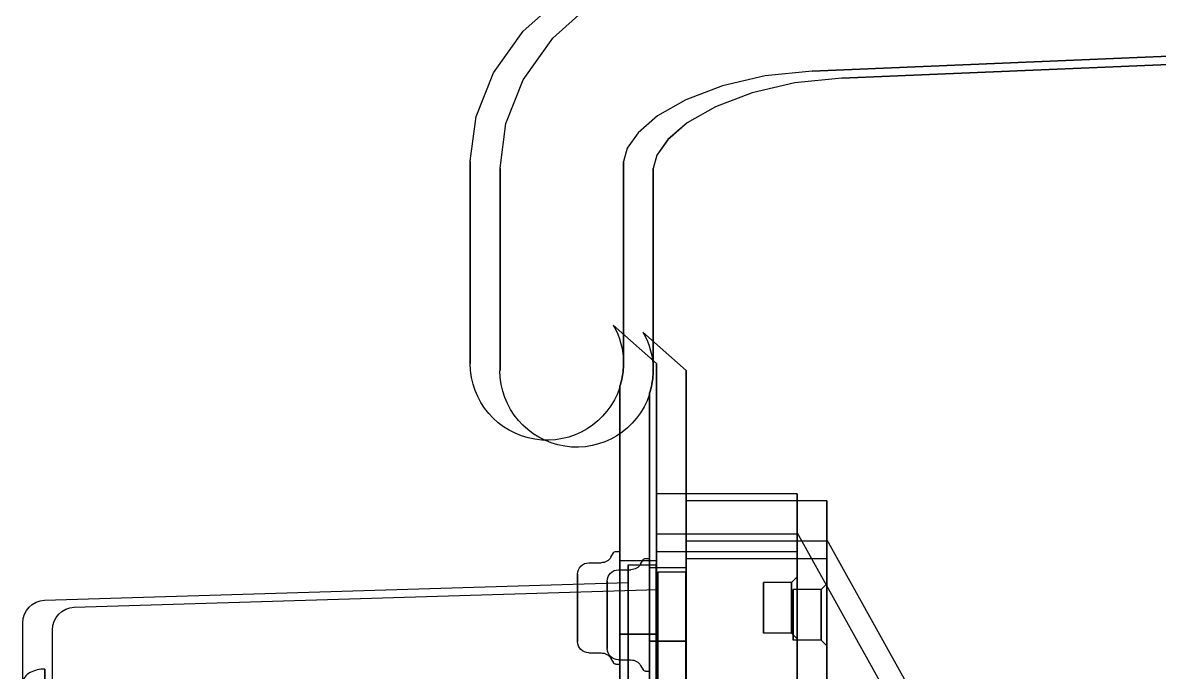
# Model space of a CAD drawing. Header units: millimetres. Extents: x -69706 to 52883, y -6882 to 68885.
# Drawn here: x 7034.2 to 7236, y 25242.9 to 25358.2 of the extents above; entities that cross this region are included whole.
import ezdxf

# ---------------------------------------------------------------- set-up
doc = ezdxf.new("R2010")
doc.units = ezdxf.units.MM
doc.layers.add('ac-SB', color=7, linetype='Continuous', lineweight=13)

# ---------------------------------------------------------------- blocks, each defined once
blk = doc.blocks.new('A$C15852BBE')
at = {"layer": 'ac-SB', "lineweight": -3}
for p, q in [((6002.31, 1939.1), (6002.31, 2229.1)), ((6002.31, 2229.1), (6002.31, 1939.1)), ((6007.58, 1937.86), (6007.58, 2227.86)), ((6007.58, 2227.86), (6007.58, 1937.86)), ((6032.31, 2223.35), (6032.31, 1944.85)), ((6032.31, 1944.85), (6032.31, 2223.35)), ((6037.58, 2222.11), (6037.58, 1943.61)), ((6037.58, 1943.61), (6037.58, 2222.11)), ((6027.31, 2211.03), (6027.31, 1957.16)), ((6027.31, 1957.16), (6027.31, 2211.03)), ((6032.58, 2209.79), (6032.58, 1955.92)), ((6032.58, 1955.92), (6032.58, 2209.79)), ((6033.81, 1957.16), (6033.81, 2211.03)), ((6033.81, 2211.03), (6033.81, 1957.16)), ((6039.08, 1955.92), (6039.08, 2209.79)), ((6039.08, 2209.79), (6039.08, 1955.92)), ((6032.31, 1947.96), (6032.31, 2202)), ((6037.58, 1946.72), (6037.58, 2200.76)), ((6027.31, 1944.1), (6027.31, 2183.09)), ((6033.81, 2183.09), (6033.81, 1944.1)), ((6032.58, 1942.86), (6032.58, 2181.85)), ((6039.08, 2181.85), (6039.08, 1942.86)), ((6027.31, 1944.51), (6027.31, 2011.2)), ((6027.31, 2011.2), (6027.31, 1944.51)), ((6027.39, 2011.4), (6027.39, 1944.89)), ((6027.39, 1944.89), (6027.39, 2011.4)), ((6032.58, 1943.27), (6032.58, 2009.96)), ((6032.58, 2009.96), (6032.58, 1943.27)), ((6032.65, 2010.16), (6032.65, 1943.65)), ((6032.65, 1943.65), (6032.65, 2010.16)), ((6141.18, 1962.09), (6141.18, 2005.59)), ((6033.81, 1944.1), (6033.81, 1985.1)), ((6039.08, 1942.86), (6039.08, 1983.86)), ((6139.81, 1972.47), (6139.81, 1955.12)), ((6145.08, 1971.23), (6145.08, 1953.88)), ((6002.31, 1956.07), (6002.31, 1967.79)), ((6002.31, 1967.79), (6002.31, 1956.07)), ((6027.31, 1956.07), (6027.31, 1967.79)), ((6027.31, 1967.79), (6027.31, 1956.07)), ((5986.79, 1967.1), (6002.31, 1939.1)), ((5986.79, 1967.1), (6002.31, 1939.1)), ((5992.06, 1965.86), (6007.58, 1937.86)), ((5992.06, 1965.86), (6007.58, 1937.86)), ((6007.58, 1954.83), (6007.58, 1966.55)), ((6007.58, 1966.55), (6007.58, 1954.83)), ((6032.58, 1954.83), (6032.58, 1966.55)), ((6032.58, 1966.55), (6032.58, 1954.83)), ((6141.18, 1964.73), (6141.18, 1962.09)), ((6033.81, 1947.46), (6033.81, 1962.46)), ((6033.81, 1962.46), (6033.81, 1942.46)), ((6033.81, 1942.46), (6033.81, 1962.46)), ((6034.52, 1962.46), (6033.81, 1962.46)), ((6034.52, 1962.46), (6033.81, 1962.46)), ((6034.52, 1962.46), (6033.81, 1962.46)), ((6035.39, 1961.46), (6034.95, 1962.21)), ((6035.39, 1961.46), (6034.95, 1962.21)), ((6035.39, 1961.46), (6034.95, 1962.21)), ((6039.08, 1946.22), (6039.08, 1961.22)), ((6039.08, 1961.22), (6039.08, 1941.22)), ((6039.08, 1941.22), (6039.08, 1961.22)), ((6039.79, 1961.22), (6039.08, 1961.22)), ((6039.79, 1961.22), (6039.08, 1961.22)), ((6039.79, 1961.22), (6039.08, 1961.22)), ((6039.31, 1960.46), (6037.12, 1960.46)), ((6039.31, 1960.46), (6037.12, 1960.46)), ((6039.31, 1960.46), (6037.12, 1960.46)), ((6040.65, 1960.22), (6040.22, 1960.97)), ((6040.65, 1960.22), (6040.22, 1960.97)), ((6040.65, 1960.22), (6040.22, 1960.97)), ((6044.58, 1959.22), (6042.39, 1959.22)), ((6044.58, 1959.22), (6042.39, 1959.22)), ((6044.58, 1959.22), (6042.39, 1959.22)), ((6002.31, 1946.96), (6002.31, 1957.96)), ((6002.31, 1957.96), (6002.31, 1946.96)), ((6002.31, 1946.96), (6002.31, 1957.96)), ((6002.31, 1957.96), (6002.31, 1946.96)), ((6003.31, 1956.96), (6002.31, 1957.96)), ((6003.31, 1956.96), (6002.31, 1957.96)), ((6003.31, 1956.96), (6002.31, 1957.96)), ((6003.31, 1956.96), (6002.31, 1957.96)), ((6033.81, 1957.16), (6027.31, 1957.16)), ((6027.31, 1957.16), (6033.81, 1957.16)), ((6027.31, 1957.16), (6027.31, 1909.1)), ((6027.31, 1909.1), (6027.31, 1957.16)), ((6033.81, 1957.46), (6033.81, 1942.46)), ((6033.81, 1913.13), (6033.81, 1957.16)), ((6033.81, 1957.16), (6033.81, 1913.13)), ((6041.31, 1958.46), (6041.31, 1949.46)), ((6041.31, 1958.46), (6041.31, 1946.46)), ((6041.31, 1946.46), (6041.31, 1958.46)), ((6046.58, 1957.22), (6046.58, 1948.22)), ((6046.58, 1957.22), (6046.58, 1945.22)), ((6046.58, 1945.22), (6046.58, 1957.22)), ((6002.31, 1951.6), (6002.31, 1956.07)), ((6002.31, 1956.07), (6002.31, 1951.6)), ((6003.31, 1956.96), (6003.31, 1947.96)), ((6003.31, 1947.96), (6003.31, 1956.96)), ((6003.31, 1956.96), (6003.31, 1947.96)), ((6003.31, 1947.96), (6003.31, 1956.96)), ((6003.31, 1956.96), (6008.31, 1956.96)), ((6003.31, 1956.96), (6008.31, 1956.96)), ((6003.31, 1956.96), (6008.31, 1956.96)), ((6003.31, 1956.96), (6008.31, 1956.96)), ((6007.58, 1945.72), (6007.58, 1956.72)), ((6007.58, 1956.72), (6007.58, 1945.72)), ((6007.58, 1945.72), (6007.58, 1956.72)), ((6007.58, 1956.72), (6007.58, 1945.72)), ((6008.58, 1955.72), (6007.58, 1956.72)), ((6008.58, 1955.72), (6007.58, 1956.72)), ((6008.58, 1955.72), (6007.58, 1956.72)), ((6008.58, 1955.72), (6007.58, 1956.72)), ((6008.31, 1947.96), (6008.31, 1956.96)), ((6008.31, 1956.96), (6008.31, 1947.96)), ((6008.31, 1947.96), (6008.31, 1956.96)), ((6008.31, 1956.96), (6008.31, 1947.96)), ((6008.58, 1955.72), (6008.58, 1946.72)), ((6008.58, 1946.72), (6008.58, 1955.72)), ((6008.58, 1955.72), (6008.58, 1946.72)), ((6008.58, 1946.72), (6008.58, 1955.72)), ((6008.58, 1955.72), (6013.58, 1955.72)), ((6008.58, 1955.72), (6013.58, 1955.72)), ((6008.58, 1955.72), (6013.58, 1955.72)), ((6008.58, 1955.72), (6013.58, 1955.72)), ((6013.58, 1946.72), (6013.58, 1955.72)), ((6013.58, 1955.72), (6013.58, 1946.72)), ((6013.58, 1946.72), (6013.58, 1955.72)), ((6013.58, 1955.72), (6013.58, 1946.72)), ((6027.31, 1951.6), (6027.31, 1956.07)), ((6027.31, 1956.07), (6027.31, 1951.6)), ((6039.08, 1955.92), (6032.58, 1955.92)), ((6032.58, 1955.92), (6039.08, 1955.92)), ((6032.58, 1955.92), (6032.58, 1907.86)), ((6032.58, 1907.86), (6032.58, 1955.92)), ((6039.08, 1956.22), (6039.08, 1941.22)), ((6039.08, 1911.89), (6039.08, 1955.92)), ((6039.08, 1955.92), (6039.08, 1911.89)), ((6041.31, 1946.46), (6041.31, 1955.46)), ((6007.58, 1950.36), (6007.58, 1954.83)), ((6007.58, 1954.83), (6007.58, 1950.36)), ((6032.58, 1950.36), (6032.58, 1954.83)), ((6032.58, 1954.83), (6032.58, 1950.36)), ((6046.58, 1945.22), (6046.58, 1954.22)), ((6002.31, 1951.6), (6002.31, 1947.45)), ((6002.31, 1947.45), (6002.31, 1951.6)), ((6027.31, 1951.6), (6027.31, 1947.45)), ((6027.31, 1947.45), (6027.31, 1951.6)), ((6135.93, 1951.12), (6032.31, 1947.96)), ((6007.58, 1950.36), (6007.58, 1946.21)), ((6007.58, 1946.21), (6007.58, 1950.36)), ((6032.58, 1950.36), (6032.58, 1946.21)), ((6032.58, 1946.21), (6032.58, 1950.36)), ((6141.2, 1949.88), (6037.58, 1946.72)), ((6003.31, 1947.96), (6002.31, 1946.96)), ((6003.31, 1947.96), (6002.31, 1946.96)), ((6003.31, 1947.96), (6002.31, 1946.96)), ((6003.31, 1947.96), (6002.31, 1946.96)), ((6002.31, 1947.45), (6002.31, 1940.09)), ((6002.31, 1940.09), (6002.31, 1947.45)), ((6003.31, 1947.96), (6008.31, 1947.96)), ((6003.31, 1947.96), (6008.31, 1947.96)), ((6003.31, 1947.96), (6008.31, 1947.96)), ((6003.31, 1947.96), (6008.31, 1947.96)), ((6027.31, 1947.45), (6027.31, 1940.09)), ((6027.31, 1940.09), (6027.31, 1947.45)), ((6008.58, 1946.72), (6007.58, 1945.72)), ((6008.58, 1946.72), (6007.58, 1945.72)), ((6008.58, 1946.72), (6007.58, 1945.72)), ((6008.58, 1946.72), (6007.58, 1945.72)), ((6007.58, 1946.21), (6007.58, 1938.85)), ((6007.58, 1938.85), (6007.58, 1946.21)), ((6008.58, 1946.72), (6013.58, 1946.72)), ((6008.58, 1946.72), (6013.58, 1946.72)), ((6008.58, 1946.72), (6013.58, 1946.72)), ((6008.58, 1946.72), (6013.58, 1946.72)), ((6032.58, 1946.21), (6032.58, 1938.85)), ((6032.58, 1938.85), (6032.58, 1946.21)), ((6027.33, 1944.88), (6027.31, 1944.87)), ((6027.31, 1944.87), (6027.33, 1944.88)), ((6027.31, 1944.85), (6027.31, 1944.87)), ((6027.31, 1944.87), (6027.31, 1944.85)), ((6027.31, 1944.6), (6027.31, 1944.87)), ((6027.31, 1944.6), (6027.31, 1944.87)), ((6032.31, 1944.85), (6027.31, 1944.85)), ((6032.31, 1944.85), (6027.31, 1944.85)), ((6027.33, 1944.71), (6027.31, 1944.51)), ((6027.33, 1944.71), (6027.31, 1944.51)), ((6027.31, 1944.51), (6027.31, 1944.6)), ((6027.31, 1944.51), (6027.31, 1944.6)), ((6027.31, 1944.1), (6033.31, 1944.1)), ((6027.39, 1944.89), (6027.33, 1944.71)), ((6027.39, 1944.89), (6027.33, 1944.71)), ((6027.37, 1944.88), (6027.33, 1944.88)), ((6027.33, 1944.88), (6027.37, 1944.88)), ((6027.37, 1944.88), (6027.39, 1944.89)), ((6027.39, 1944.89), (6027.37, 1944.88)), ((6032.6, 1943.64), (6032.58, 1943.63)), ((6032.58, 1943.63), (6032.6, 1943.64)), ((6032.58, 1943.61), (6032.58, 1943.63)), ((6032.58, 1943.63), (6032.58, 1943.61)), ((6032.58, 1943.37), (6032.58, 1943.63)), ((6032.58, 1943.37), (6032.58, 1943.63)), ((6037.58, 1943.61), (6032.58, 1943.61)), ((6037.58, 1943.61), (6032.58, 1943.61)), ((6032.6, 1943.47), (6032.58, 1943.27)), ((6032.6, 1943.47), (6032.58, 1943.27)), ((6032.58, 1943.27), (6032.58, 1943.37)), ((6032.58, 1943.27), (6032.58, 1943.37)), ((6032.65, 1943.65), (6032.6, 1943.47)), ((6032.65, 1943.65), (6032.6, 1943.47)), ((6032.63, 1943.65), (6032.6, 1943.64)), ((6032.6, 1943.64), (6032.63, 1943.65)), ((6032.63, 1943.65), (6032.65, 1943.65)), ((6032.65, 1943.65), (6032.63, 1943.65)), ((6033.31, 1944.1), (6033.81, 1944.1)), ((6033.31, 1944.1), (6033.81, 1944.1)), ((6035.39, 1943.46), (6034.95, 1942.71)), ((6035.39, 1943.46), (6034.95, 1942.71)), ((6035.39, 1943.46), (6034.95, 1942.71)), ((6039.31, 1944.46), (6037.12, 1944.46)), ((6039.31, 1944.46), (6037.12, 1944.46)), ((6039.31, 1944.46), (6037.12, 1944.46)), ((6044.58, 1943.22), (6042.39, 1943.22)), ((6044.58, 1943.22), (6042.39, 1943.22)), ((6044.58, 1943.22), (6042.39, 1943.22)), ((6002.31, 1941.32), (6002.31, 1942.52)), ((6002.31, 1942.52), (6002.31, 1941.33)), ((6002.31, 1941.33), (6002.31, 1942.52)), ((6002.31, 1942.52), (6002.31, 1941.32)), ((6002.31, 1942.52), (6027.31, 1942.52)), ((6002.31, 1942.52), (6027.31, 1942.52)), ((6002.31, 1941.33), (6002.31, 1932.2)), ((6002.31, 1932.2), (6002.31, 1941.33)), ((6002.31, 1939.77), (6002.31, 1941.32)), ((6002.31, 1941.32), (6002.31, 1939.77)), ((6007.58, 1940.09), (6007.58, 1941.28)), ((6007.58, 1941.28), (6007.58, 1940.09)), ((6007.58, 1940.09), (6007.58, 1941.28)), ((6007.58, 1941.28), (6007.58, 1940.09)), ((6007.58, 1941.28), (6032.58, 1941.28)), ((6007.58, 1941.28), (6032.58, 1941.28)), ((6027.31, 1941.32), (6027.31, 1942.52)), ((6027.31, 1942.52), (6027.31, 1941.33)), ((6027.31, 1941.33), (6027.31, 1942.52)), ((6027.31, 1942.52), (6027.31, 1941.32)), ((6027.31, 1941.33), (6027.31, 1932.2)), ((6027.31, 1932.2), (6027.31, 1941.33)), ((6027.31, 1939.77), (6027.31, 1941.32)), ((6027.31, 1941.32), (6027.31, 1939.77)), ((6032.58, 1942.86), (6038.58, 1942.86)), ((6032.58, 1940.09), (6032.58, 1941.28)), ((6032.58, 1941.28), (6032.58, 1940.09)), ((6032.58, 1940.09), (6032.58, 1941.28)), ((6032.58, 1941.28), (6032.58, 1940.09)), ((6034.52, 1942.46), (6033.81, 1942.46)), ((6034.52, 1942.46), (6033.81, 1942.46)), ((6034.52, 1942.46), (6033.81, 1942.46)), ((6038.58, 1942.86), (6039.08, 1942.86)), ((6038.58, 1942.86), (6039.08, 1942.86)), ((6039.79, 1941.22), (6039.08, 1941.22)), ((6039.79, 1941.22), (6039.08, 1941.22)), ((6039.79, 1941.22), (6039.08, 1941.22)), ((6040.65, 1942.22), (6040.22, 1941.47)), ((6040.65, 1942.22), (6040.22, 1941.47)), ((6040.65, 1942.22), (6040.22, 1941.47)), ((6002.31, 1940.09), (6002.31, 1939.4)), ((6002.31, 1939.4), (6002.31, 1940.09)), ((6002.31, 1939.4), (6002.31, 1939.77)), ((6002.31, 1939.77), (6002.31, 1939.4)), ((6002.31, 1939.4), (6027.31, 1939.4)), ((6002.31, 1939.4), (6027.31, 1939.4)), ((6007.58, 1938.53), (6007.58, 1940.09)), ((6007.58, 1940.09), (6007.58, 1930.96)), ((6007.58, 1930.96), (6007.58, 1940.09)), ((6007.58, 1940.09), (6007.58, 1938.53)), ((6027.31, 1940.09), (6027.31, 1939.4)), ((6027.31, 1939.4), (6027.31, 1940.09)), ((6027.31, 1939.4), (6027.31, 1939.77)), ((6027.31, 1939.77), (6027.31, 1939.4)), ((6032.58, 1938.53), (6032.58, 1940.09)), ((6032.58, 1940.09), (6032.58, 1930.96)), ((6032.58, 1930.96), (6032.58, 1940.09)), ((6032.58, 1940.09), (6032.58, 1938.53)), ((6007.58, 1938.85), (6007.58, 1938.16)), ((6007.58, 1938.16), (6007.58, 1938.85)), ((6007.58, 1938.16), (6007.58, 1938.53)), ((6007.58, 1938.53), (6007.58, 1938.16)), ((6007.58, 1938.16), (6032.58, 1938.16)), ((6007.58, 1938.16), (6032.58, 1938.16)), ((6032.58, 1938.85), (6032.58, 1938.16)), ((6032.58, 1938.16), (6032.58, 1938.85)), ((6032.58, 1938.16), (6032.58, 1938.53)), ((6032.58, 1938.53), (6032.58, 1938.16)), ((6002.31, 1932.2), (6027.31, 1932.2)), ((6007.58, 1930.96), (6032.58, 1930.96)), ((6033.81, 1913.28), (6033.81, 1913.13)), ((6033.81, 1913.13), (6033.81, 1913.28)), ((6039.08, 1912.04), (6039.08, 1911.89)), ((6039.08, 1911.89), (6039.08, 1912.04)), ((6034.97, 1902.3), (6027.31, 1909.1)), ((6027.31, 1909.1), (6034.97, 1902.3)), ((6033.15, 1909.1), (6033.15, 1899.72)), ((6033.15, 1899.72), (6033.15, 1909.1)), ((6033.15, 1909.1), (6033.15, 1899.72)), ((6033.15, 1899.72), (6033.15, 1909.1)), ((6060.35, 1909.1), (6060.35, 1899.72)), ((6060.35, 1899.72), (6060.35, 1909.1)), ((6060.35, 1909.1), (6060.35, 1899.72)), ((6060.35, 1899.72), (6060.35, 1909.1)), ((6040.24, 1901.06), (6032.58, 1907.86)), ((6032.58, 1907.86), (6040.24, 1901.06)), ((6038.42, 1907.86), (6038.42, 1898.48)), ((6038.42, 1898.48), (6038.42, 1907.86)), ((6038.42, 1907.86), (6038.42, 1898.48)), ((6038.42, 1898.48), (6038.42, 1907.86)), ((6065.62, 1907.86), (6065.62, 1898.48)), ((6065.62, 1898.48), (6065.62, 1907.86)), ((6065.62, 1907.86), (6065.62, 1898.48)), ((6065.62, 1898.48), (6065.62, 1907.86)), ((6033.15, 1899.72), (6033.15, 1873.21)), ((6033.15, 1899.72), (6033.15, 1873.21)), ((6033.15, 1873.21), (6033.15, 1899.72)), ((6033.15, 1873.21), (6033.15, 1899.72)), ((6060.35, 1899.72), (6060.35, 1873.21)), ((6060.35, 1899.72), (6060.35, 1873.21)), ((6060.35, 1873.21), (6060.35, 1899.72)), ((6060.35, 1873.21), (6060.35, 1899.72)), ((6038.42, 1898.48), (6038.42, 1871.97)), ((6038.42, 1898.48), (6038.42, 1871.97)), ((6038.42, 1871.97), (6038.42, 1898.48)), ((6038.42, 1871.97), (6038.42, 1898.48)), ((6065.62, 1898.48), (6065.62, 1871.97)), ((6065.62, 1898.48), (6065.62, 1871.97)), ((6065.62, 1871.97), (6065.62, 1898.48)), ((6065.62, 1871.97), (6065.62, 1898.48)), ((6032.53, 1870.84), (6033.15, 1873.24)), ((6032.53, 1870.84), (6033.15, 1873.23)), ((6060.35, 1873.2), (6059.33, 1865.26)), ((6060.35, 1873.19), (6059.33, 1865.26)), ((6030.58, 1868.12), (6032.53, 1870.84)), ((6030.58, 1868.11), (6032.53, 1870.84)), ((6037.79, 1869.6), (6038.42, 1872)), ((6037.79, 1869.6), (6038.42, 1871.99)), ((6065.62, 1871.96), (6064.6, 1864.02)), ((6065.62, 1871.96), (6064.6, 1864.02)), ((6035.84, 1866.88), (6037.79, 1869.6)), ((6035.85, 1866.88), (6037.79, 1869.6)), ((6027.11, 1865.15), (6030.58, 1868.11)), ((6027.12, 1865.15), (6030.58, 1868.12)), ((6032.38, 1863.91), (6035.85, 1866.88)), ((6032.38, 1863.91), (6035.84, 1866.88)), ((6022.08, 1862.26), (6027.11, 1865.15)), ((6022.09, 1862.27), (6027.12, 1865.15)), ((6059.33, 1865.26), (6056.24, 1857.51)), ((6059.33, 1865.26), (6056.24, 1857.5)), ((6015.61, 1859.79), (6022.09, 1862.27)), ((6015.61, 1859.79), (6022.08, 1862.26)), ((6027.35, 1861.03), (6032.38, 1863.91)), ((6027.35, 1861.02), (6032.38, 1863.91)), ((6064.6, 1864.02), (6061.51, 1856.27)), ((6064.6, 1864.02), (6061.51, 1856.27)), ((6020.87, 1858.55), (6027.35, 1861.02)), ((6020.88, 1858.55), (6027.35, 1861.03)), ((6008, 1858.03), (6015.61, 1859.79)), ((6008, 1858.03), (6015.61, 1859.79)), ((6013.27, 1856.79), (6020.88, 1858.55)), ((6013.27, 1856.79), (6020.87, 1858.55)), ((5999.68, 1857.18), (5618.99, 1841.43)), ((5618.99, 1841.43), (5999.68, 1857.18)), ((5999.68, 1857.18), (6008, 1858.03)), ((5999.68, 1857.18), (6008, 1858.03)), ((6004.94, 1855.94), (6013.27, 1856.79)), ((6004.94, 1855.94), (6013.27, 1856.79)), ((6056.24, 1857.51), (6050.96, 1850.1)), ((6056.24, 1857.5), (6050.96, 1850.1)), ((6061.51, 1856.27), (6056.23, 1848.86)), ((6061.51, 1856.27), (6056.23, 1848.86)), ((6004.94, 1855.94), (5624.26, 1840.19)), ((5624.26, 1840.19), (6004.94, 1855.94)), ((6050.96, 1850.1), (6043.5, 1843.43)), ((6050.96, 1850.1), (6043.5, 1843.43)), ((6056.23, 1848.86), (6048.77, 1842.19)), ((6056.23, 1848.86), (6048.77, 1842.19))]:
    blk.add_line(p, q, dxfattribs=at)
at = {"layer": 'ac-SB', "lineweight": -3, "extrusion": (0, 0, -1)}
for centre, major_axis, start_param, end_param in [((6034.52, 1961.96), (0.354, 0.354), -0.785398, 0.261799), ((6034.52, 1961.96), (0.354, 0.354), -0.785398, 0.261799), ((6034.52, 1961.96), (0.354, 0.354), -0.785398, 0.261799), ((6037.12, 1962.46), (1.41, 1.41), 2.356194, 3.403392), ((6037.12, 1962.46), (1.41, 1.41), 2.356194, 3.403392), ((6037.12, 1962.46), (1.41, 1.41), 2.356194, 3.403392), ((6039.79, 1960.72), (-0.354, 0.354), 0.785398, 1.832596), ((6039.79, 1960.72), (-0.354, 0.354), 0.785398, 1.832596), ((6039.79, 1960.72), (-0.354, 0.354), 0.785398, 1.832596), ((6039.31, 1958.46), (1.41, 1.41), -0.785398, 0.785398), ((6039.31, 1958.46), (1.41, 1.41), -0.785398, 0.785398), ((6039.31, 1958.46), (1.41, 1.41), -0.785398, 0.785398), ((6042.39, 1961.22), (1.41, 1.41), 2.356194, 3.403392), ((6042.39, 1961.22), (1.41, 1.41), 2.356194, 3.403392), ((6042.39, 1961.22), (1.41, 1.41), 2.356194, 3.403392), ((6044.58, 1957.22), (1.41, 1.41), -0.785398, 0.785398), ((6044.58, 1957.22), (1.41, 1.41), -0.785398, 0.785398), ((6044.58, 1957.22), (1.41, 1.41), -0.785398, 0.785398), ((6135.81, 1955.12), (-2.83, 2.83), 2.356194, 3.896474), ((6141.08, 1953.88), (-2.83, 2.83), 2.356194, 3.896474), ((6039.31, 1946.46), (1.41, 1.41), 0.785398, 2.356194), ((6039.31, 1946.46), (1.41, 1.41), 0.785398, 2.356194), ((6039.31, 1946.46), (1.41, 1.41), 0.785398, 2.356194), ((6044.58, 1945.22), (-1.41, 1.41), 2.356194, 3.926991), ((6044.58, 1945.22), (-1.41, 1.41), 2.356194, 3.926991), ((6044.58, 1945.22), (-1.41, 1.41), 2.356194, 3.926991), ((6037.12, 1942.46), (-1.41, 1.41), 6.021386, 7.068583), ((6037.12, 1942.46), (-1.41, 1.41), 6.021386, 7.068583), ((6037.12, 1942.46), (-1.41, 1.41), 6.021386, 7.068583), ((6042.39, 1941.22), (1.41, 1.41), 4.45059, 5.497787), ((6042.39, 1941.22), (1.41, 1.41), 4.45059, 5.497787), ((6042.39, 1941.22), (1.41, 1.41), 4.45059, 5.497787), ((6034.52, 1942.96), (0.354, 0.354), 1.308997, 2.356194), ((6034.52, 1942.96), (0.354, 0.354), 1.308997, 2.356194), ((6034.52, 1942.96), (0.354, 0.354), 1.308997, 2.356194), ((6039.79, 1941.72), (-0.354, 0.354), 2.879793, 3.926991), ((6039.79, 1941.72), (-0.354, 0.354), 2.879793, 3.926991), ((6039.79, 1941.72), (-0.354, 0.354), 2.879793, 3.926991), ((6046.75, 1909.1), (9.62, 9.62), 4.239792, 7.068583), ((6046.75, 1909.1), (9.62, 9.62), 4.239792, 7.068583), ((6052.02, 1907.86), (9.62, 9.62), 4.239792, 7.068583), ((6052.02, 1907.86), (9.62, 9.62), 4.239792, 7.068583), ((6046.75, 1909.1), (9.62, 9.62), 3.403765, 3.926991), ((6046.75, 1909.1), (9.62, 9.62), 3.403765, 3.926991), ((6052.02, 1907.86), (-9.62, 9.62), 4.974561, 5.497787), ((6052.02, 1907.86), (-9.62, 9.62), 4.974561, 5.497787)]:
    blk.add_ellipse(centre, major_axis=major_axis, ratio=1, start_param=start_param, end_param=end_param, dxfattribs=at)
at = {"layer": 'ac-SB', "lineweight": -3}
for points, knots in [([(6141.18, 1962.09), (6141.62, 1962.1), (6142.52, 1962.2), (6143.76, 1962.65), (6144.76, 1963.41), (6145.08, 1964.19), (6145.08, 1964.56)], [0, 0, 0, 0, 0.265052, 0.532775, 0.780105, 1, 1, 1, 1]), ([(6033.15, 1909.1), (6033.15, 1909.57), (6033.2, 1910.51), (6033.42, 1911.86), (6033.67, 1912.72), (6033.81, 1913.13)], [0, 0, 0, 0, 0.348448, 0.680636, 1, 1, 1, 1]), ([(6033.81, 1913.13), (6033.67, 1912.72), (6033.42, 1911.85), (6033.2, 1910.5), (6033.15, 1909.57), (6033.15, 1909.1)], [0, 0, 0, 0, 0.322223, 0.654285, 1, 1, 1, 1]), ([(6038.42, 1907.86), (6038.42, 1908.34), (6038.47, 1909.27), (6038.69, 1910.62), (6038.93, 1911.48), (6039.08, 1911.89)], [0, 0, 0, 0, 0.348448, 0.680636, 1, 1, 1, 1]), ([(6039.08, 1911.89), (6038.93, 1911.48), (6038.69, 1910.61), (6038.47, 1909.26), (6038.42, 1908.33), (6038.42, 1907.86)], [0, 0, 0, 0, 0.322223, 0.654285, 1, 1, 1, 1])]:
    blk.add_open_spline(points, degree=3, knots=knots, dxfattribs=at)

msp = doc.modelspace()

# ---------------------------------------------------------------- block references
at = {"layer": 'ac-SB', "rotation": 180}
msp.add_blockref('A$C15852BBE', (13179.315, 27205.514), dxfattribs=at)

doc.saveas('drawing.dxf')
